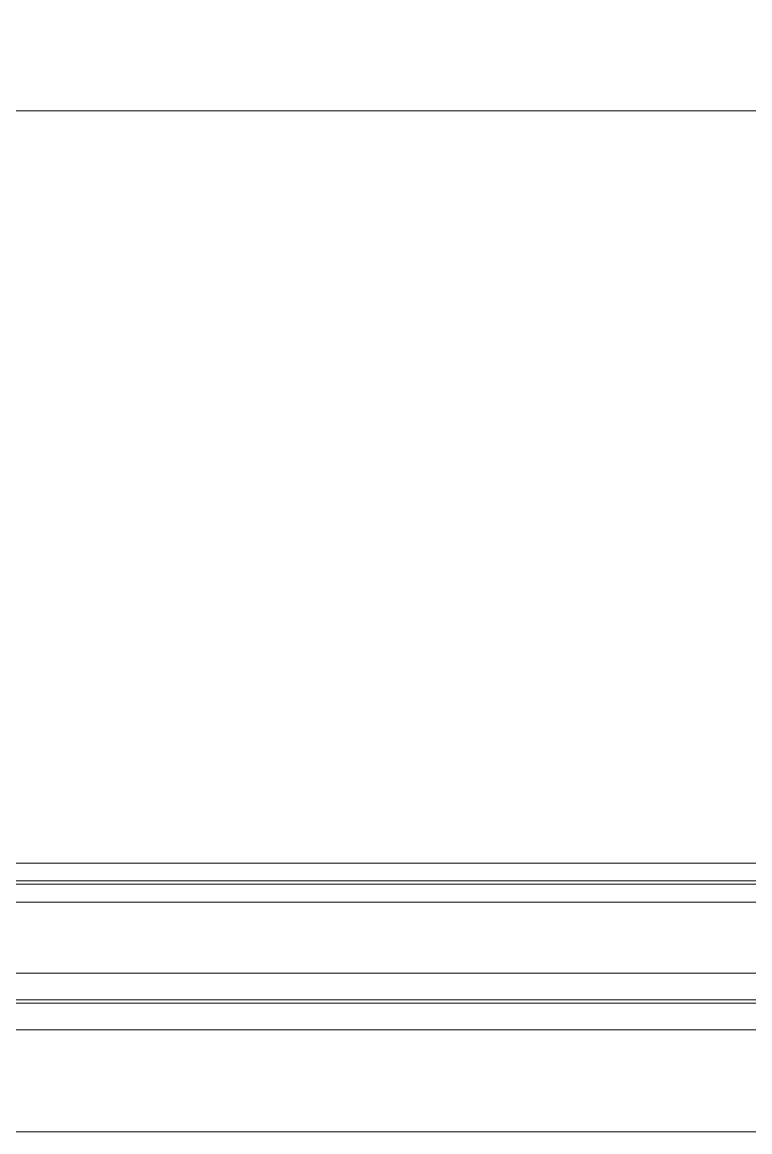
# Model space of a CAD drawing. Extents: x -1299 to 23780, y -3010 to 8106.
# Drawn here: x 13784.48 to 13800.86, y 320 to 345 of the extents above; entities that cross this region are included whole.
import ezdxf

# ---------------------------------------------------------------- set-up
doc = ezdxf.new("R2010")
doc.units = 0
doc.header["$LTSCALE"] = 25
doc.header["$MEASUREMENT"] = 0
doc.layers.get('0').update_dxf_attribs({"color": 9, "lineweight": 9})
for name, color, linetype, lineweight in [('06D', 9, 'Continuous', 9), ('10', 9, 'Continuous', 9), ('14', 9, 'Continuous', 9), ('15', 9, 'Continuous', 9)]:
    doc.layers.add(name, color=color, linetype=linetype, lineweight=lineweight)

# ---------------------------------------------------------------- blocks, each defined once
blk = doc.blocks.new('*U456')
at = {"layer": '15'}
for p, q in [((-1.469, -18.947), (-170.301, -18.947)), ((-1.469, -19.347), (-170.301, -19.347)), ((-1.469, -19.423), (-170.301, -19.423)), ((-1.469, -19.823), (-170.301, -19.823)), ((-1.469, -21.423), (-170.301, -21.423)), ((-1.469, -22.023), (-170.301, -22.023)), ((-1.469, -22.099), (-170.301, -22.099)), ((-1.469, -22.699), (-170.301, -22.699))]:
    blk.add_line(p, q, dxfattribs=at)
blk = doc.blocks.new('p-2. kat planı')
at = {"layer": '06D'}
blk.add_lwpolyline([(13047.5, 1124.027), (13047.5, 320), (15478.819, 320)], dxfattribs=at)
at = {"layer": '14'}
blk.add_lwpolyline([(13770.5, 427), (13854.5, 427), (13854.5, 343), (13770.5, 343)], close=True, dxfattribs=at)
at = {"layer": '10'}
blk.add_blockref('*U456', (13812.5, 345), dxfattribs=at)

msp = doc.modelspace()

# ---------------------------------------------------------------- block references
msp.add_blockref('p-2. kat planı', (0, 0))

doc.saveas('drawing.dxf')
